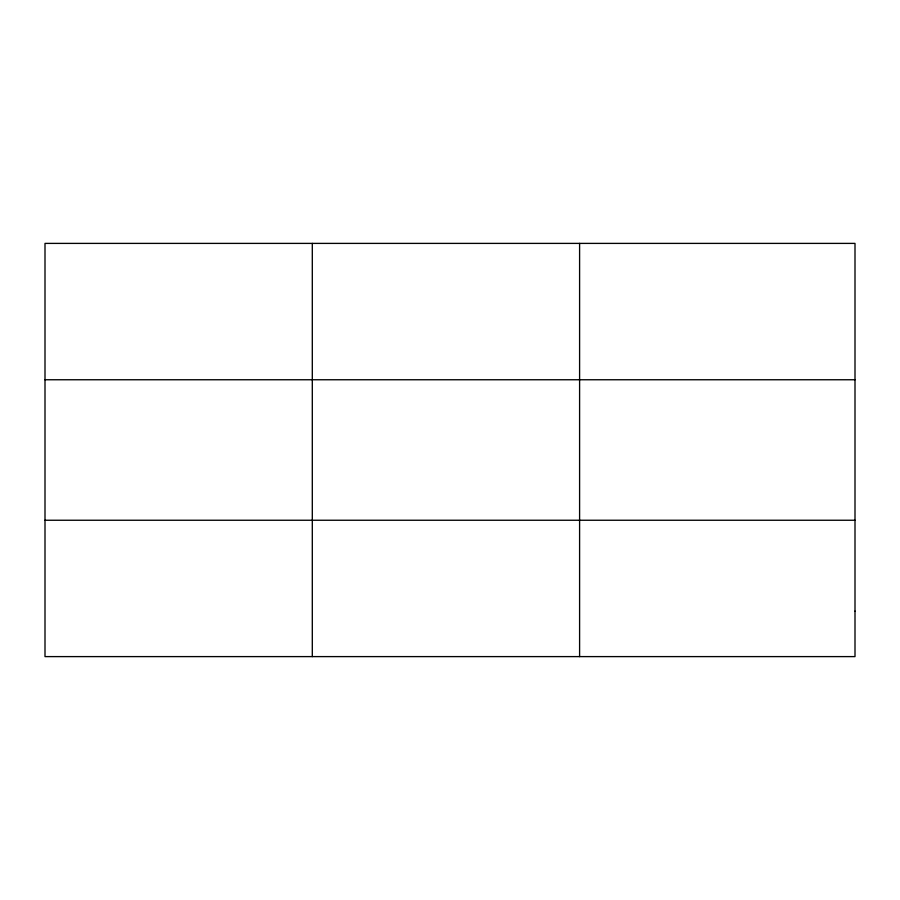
<?xml version="1.0" encoding="UTF-8"?>
<svg xmlns="http://www.w3.org/2000/svg" width="900" height="900" viewBox="0 0 900 900"><rect width="100%" height="100%" fill="white"/><g stroke="black" fill="none" stroke-linecap="round" stroke-linejoin="round"><path stroke-width="1.35" d="M312.3 656.606L312.3 243.394M579.6 656.606L579.6 243.394M45 379.755L855 379.755M45 520.245L855 520.245M855 611.156L855 656.606L45 656.606L45 243.394L855 243.394L855 611.156"/></g></svg>
